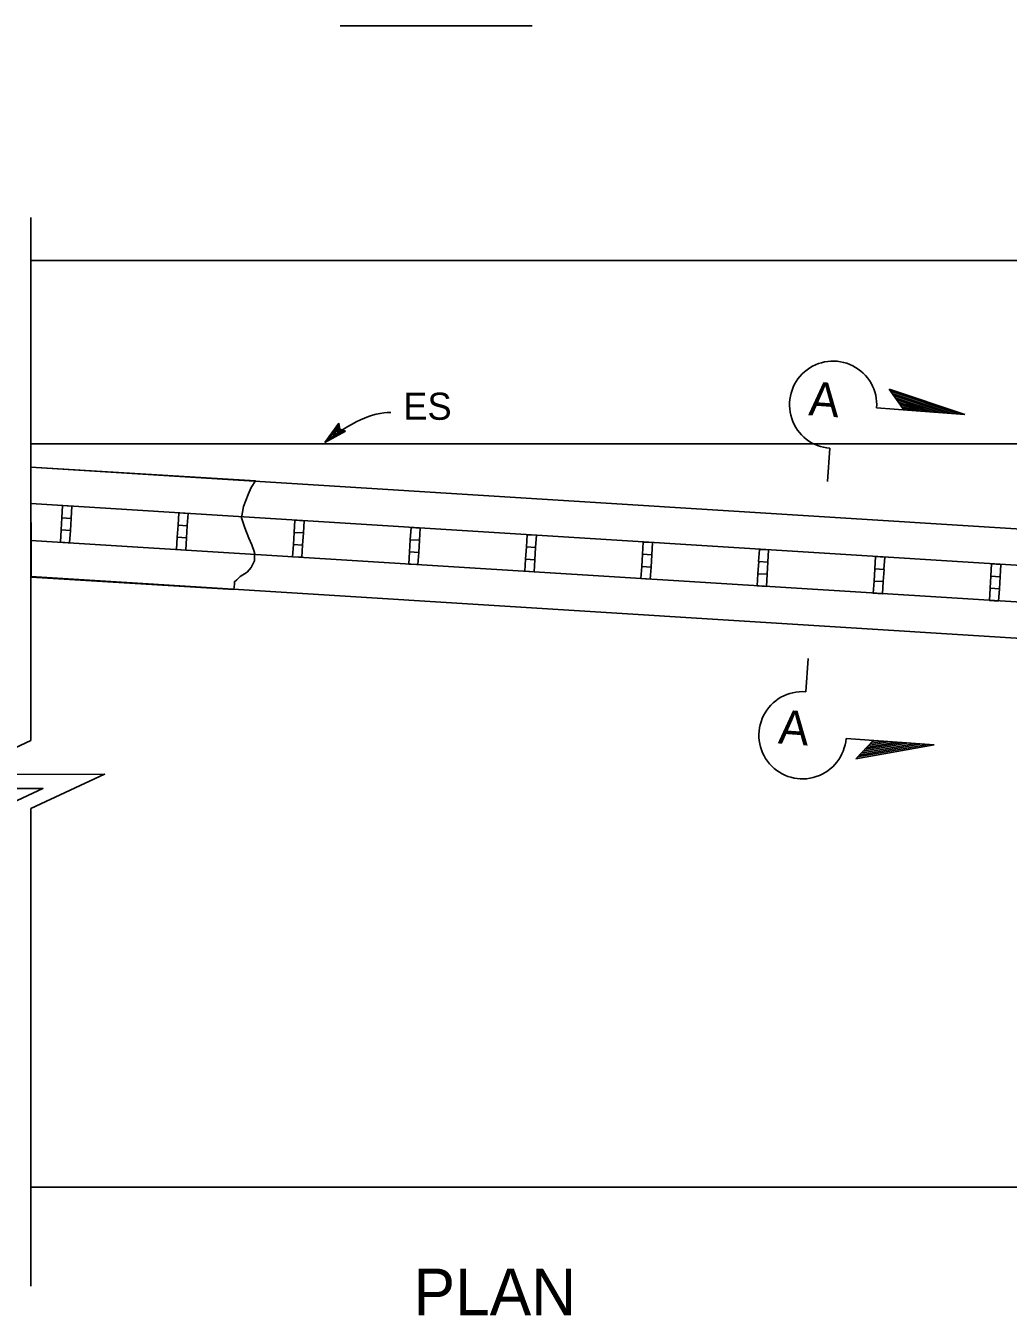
# Model space of a CAD drawing. Extents: x -893 to 867, y -474 to 712.
# Drawn here: x -266.1 to -12.8, y 37.5 to 369.9 of the extents above; entities that cross this region are included whole.
import ezdxf

# ---------------------------------------------------------------- set-up
doc = ezdxf.new("R2010")
doc.units = 0
for name, color, linetype in [('11 Undefined', 7, 'Continuous'), ('pp_PRESENTATION', 7, 'Continuous'), ('rd_ES', 7, 'Continuous'), ('rd_ETW', 7, 'Continuous'), ('tcd_RAILING', 7, 'Continuous'), ('tcd_RAILING-anno', 7, 'Continuous')]:
    doc.layers.add(name, color=color, linetype=linetype)

msp = doc.modelspace()

# ---------------------------------------------------------------- linework, layer by layer
at = {"layer": '11 Undefined'}
for points in [[(-264.72, 227.8), (-212.45, 224.63), (-212.32, 225.95), (-212.32, 226.61), (-211.66, 227.14), (-210.87, 227.93), (-209.02, 229.12), (-207.97, 230.31), (-207.17, 232.03), (-207.17, 234.14), (-207.83, 236.12), (-208.63, 237.84), (-209.68, 240.48), (-210.47, 243.12), (-209.95, 246.03), (-208.76, 249.07), (-207.97, 250.92), (-206.91, 252.63), (-264.79, 256.11), (-264.72, 227.8)], [(-256.8, 243.1), (-254.42, 242.95), (-254.62, 239.81), (-257, 239.96), (-256.8, 243.1)], [(-226.86, 241.22), (-224.48, 241.07), (-224.68, 237.93), (-227.06, 238.08), (-226.86, 241.22)]]:
    msp.add_lwpolyline(points, dxfattribs=at)
at = {"layer": 'pp_PRESENTATION'}
for p, q in [((-24.01, 269.77), (-43.48, 276.27)), ((-39.75, 270.91), (-43.48, 276.27)), ((-25.64, 269.88), (-43.09, 275.72)), ((-27.27, 270), (-42.7, 275.16)), ((-28.9, 270.12), (-42.32, 274.61)), ((-30.53, 270.24), (-41.93, 274.05)), ((-32.16, 270.36), (-41.54, 273.5)), ((-33.79, 270.48), (-41.16, 272.94)), ((-46.73, 271.52), (-46.73, 271.52)), ((-46.73, 271.42), (-24.01, 269.77)), ((-35.43, 270.6), (-40.77, 272.38)), ((-37.06, 270.72), (-40.39, 271.83)), ((-38.69, 270.84), (-40, 271.27)), ((-58.77, 261.02), (-59.39, 252.49)), ((-65.02, 198.27), (-64.4, 206.8)), ((-54.62, 186.23), (-31.89, 184.57)), ((-54.62, 186.13), (-54.62, 186.13)), ((-47.63, 185.72), (-52.1, 180.96)), ((-31.89, 184.57), (-52.1, 180.96)), ((-33.52, 184.69), (-51.64, 181.46)), ((-35.15, 184.81), (-51.17, 181.95)), ((-36.78, 184.93), (-50.71, 182.44)), ((-38.41, 185.05), (-50.25, 182.94)), ((-40.05, 185.17), (-49.78, 183.43)), ((-41.68, 185.29), (-49.32, 183.92)), ((-43.31, 185.41), (-48.86, 184.42)), ((-44.94, 185.53), (-48.4, 184.91)), ((-46.57, 185.65), (-47.93, 185.4))]:
    msp.add_line(p, q, dxfattribs=at)
for centre, start, end in [((-57.95, 272.24), 355.8296, 265.8301), ((-65.84, 187.05), 85.829, 355.8295)]:
    msp.add_arc(centre, 11.25, start, end, dxfattribs=at)
at = {"layer": 'rd_ES'}
msp.add_line((-264.79, 262.18), (352.58, 262.18), dxfattribs=at)
at = {"layer": 'rd_ETW'}
for p, q in [((-264.79, 309.43), (352.58, 309.43)), ((-264.79, 70.59), (352.58, 70.59))]:
    msp.add_line(p, q, dxfattribs=at)
at = {"layer": 'tcd_RAILING'}
for p, q in [((-264.79, 320.48), (-264.79, 185.65)), ((299.46, 220.91), (-264.79, 256.11)), ((101.87, 223.88), (-264.79, 246.75)), ((-256.81, 243.1), (-256.61, 246.25)), ((-254.23, 246.1), (-256.61, 246.25)), ((-254.43, 242.96), (-254.23, 246.1)), ((-226.87, 241.22), (-226.67, 244.37)), ((-224.29, 244.22), (-226.67, 244.37)), ((-224.49, 241.08), (-224.29, 244.22)), ((-257.19, 236.82), (-257, 239.96)), ((-254.81, 236.67), (-254.62, 239.81)), ((-197.12, 236.2), (-196.92, 239.34)), ((-196.92, 239.34), (-196.73, 242.49)), ((-194.54, 239.19), (-196.92, 239.34)), ((-194.35, 242.34), (-196.73, 242.49)), ((-194.54, 239.2), (-194.35, 242.34)), ((-166.98, 237.46), (-166.79, 240.61)), ((-164.41, 240.46), (-166.79, 240.61)), ((-164.6, 237.32), (-164.41, 240.46)), ((101.3, 214.45), (-264.79, 237.29)), ((-257.19, 236.82), (-254.81, 236.67)), ((-227.25, 234.94), (-227.06, 238.08)), ((-224.87, 234.79), (-224.68, 237.93)), ((-197.31, 233.06), (-197.12, 236.2)), ((-194.73, 236.05), (-197.12, 236.2)), ((-194.93, 232.91), (-194.73, 236.05)), ((-194.73, 236.05), (-194.54, 239.19)), ((-167.17, 234.32), (-166.98, 237.46)), ((-164.6, 237.31), (-166.98, 237.46)), ((-164.79, 234.17), (-164.6, 237.31)), ((-137.04, 235.58), (-136.85, 238.73)), ((-134.47, 238.58), (-136.85, 238.73)), ((-134.66, 235.44), (-134.47, 238.58)), ((-107.1, 233.7), (-106.91, 236.85)), ((-104.53, 236.7), (-106.91, 236.85)), ((-104.72, 233.55), (-104.53, 236.7)), ((-227.25, 234.94), (-224.87, 234.79)), ((-197.31, 233.06), (-194.93, 232.91)), ((-167.37, 231.18), (-167.17, 234.32)), ((-164.79, 234.17), (-167.17, 234.32)), ((-164.99, 231.03), (-164.79, 234.17)), ((-137.23, 232.44), (-137.04, 235.58)), ((-134.66, 235.43), (-137.04, 235.58)), ((-134.85, 232.29), (-134.66, 235.43)), ((-107.29, 230.56), (-107.1, 233.7)), ((-104.72, 233.55), (-107.1, 233.7)), ((-104.91, 230.41), (-104.72, 233.55)), ((-77.16, 231.82), (-76.96, 234.97)), ((-74.58, 234.82), (-76.96, 234.97)), ((-74.78, 231.67), (-74.58, 234.82)), ((-47.22, 229.94), (-47.02, 233.09)), ((-44.64, 232.94), (-47.02, 233.09)), ((-44.84, 229.79), (-44.64, 232.94)), ((-167.37, 231.18), (-164.99, 231.03)), ((-137.43, 229.3), (-137.23, 232.44)), ((-134.85, 232.29), (-137.23, 232.44)), ((-135.05, 229.15), (-134.85, 232.29)), ((-107.49, 227.42), (-107.29, 230.56)), ((-104.91, 230.41), (-107.29, 230.56)), ((-105.11, 227.27), (-104.91, 230.41)), ((-77.35, 228.68), (-77.15, 231.82)), ((-74.77, 231.67), (-77.15, 231.82)), ((-74.97, 228.53), (-74.77, 231.67)), ((-47.41, 226.8), (-47.21, 229.94)), ((-44.83, 229.79), (-47.21, 229.94)), ((-45.03, 226.65), (-44.83, 229.79)), ((-17.28, 228.06), (-17.08, 231.21)), ((-14.7, 231.06), (-17.08, 231.21)), ((-14.9, 227.91), (-14.7, 231.06)), ((297.74, 192.84), (-264.79, 227.93)), ((-137.43, 229.3), (-135.05, 229.15)), ((-107.49, 227.42), (-105.11, 227.27)), ((-77.55, 225.54), (-77.35, 228.68)), ((-74.97, 228.53), (-77.35, 228.68)), ((-75.17, 225.39), (-74.97, 228.53)), ((-47.61, 223.66), (-47.41, 226.8)), ((-45.03, 226.65), (-47.41, 226.8)), ((-45.23, 223.51), (-45.03, 226.65)), ((-17.47, 224.92), (-17.27, 228.06)), ((-14.89, 227.91), (-17.27, 228.06)), ((-15.09, 224.77), (-14.89, 227.91)), ((-77.55, 225.54), (-75.17, 225.39)), ((-47.61, 223.66), (-45.23, 223.51)), ((-17.67, 221.78), (-17.47, 224.92)), ((-15.09, 224.77), (-17.47, 224.92)), ((-15.29, 221.63), (-15.09, 224.77)), ((-17.67, 221.78), (-15.29, 221.63)), ((-264.79, 168.14), (-264.79, 45.02))]:
    msp.add_line(p, q, dxfattribs=at)
for points in [[(-256.8, 243.1), (-254.42, 242.95), (-254.62, 239.81), (-257, 239.96)], [(-226.86, 241.22), (-224.48, 241.07), (-224.68, 237.93), (-227.06, 238.08)]]:
    msp.add_lwpolyline(points, close=True, dxfattribs=at)
for points in [[(-276.31, 166.54), (-261.69, 173.34), (-299.43, 173.29), (-276.31, 184.05)], [(-264.79, 168.14), (-245.81, 176.97), (-283.54, 176.92), (-264.79, 185.65)]]:
    msp.add_lwpolyline(points, dxfattribs=at)
at = {"layer": 'tcd_RAILING-anno'}
for p, q in [((-185.08, 369.93), (-135.59, 369.93)), ((-189.05, 262.5), (-185.42, 267.46)), ((-188.01, 263.42), (-185.36, 267.04)), ((-186.98, 264.32), (-185.26, 266.66)), ((-185.94, 265.24), (-185.2, 266.23)), ((-185.42, 267.46), (-185.42, 267.46)), ((-185.42, 267.46), (-185.15, 265.93)), ((-185.15, 265.93), (-183.66, 265.45)), ((-183.66, 265.45), (-189.05, 262.5)), ((-184.06, 265.58), (-188.02, 263.41)), ((-184.47, 265.69), (-186.98, 264.32)), ((-184.83, 265.84), (-185.94, 265.24)), ((-183.66, 265.45), (-183.66, 265.45)), ((-189.05, 262.5), (-189.05, 262.5))]:
    msp.add_line(p, q, dxfattribs=at)
msp.add_ellipse((-184.58, 249.31), major_axis=(-17.71, -19.15), ratio=0.481092, start_param=3.5531, end_param=4.434203, dxfattribs=at)

# ---------------------------------------------------------------- texts
at = {"layer": 'pp_PRESENTATION'}
for p in [(-64.43, 269.56), (-72.27, 184.95)]:
    msp.add_text('A', height=8.75, rotation=355.8296, dxfattribs=at).set_placement(p)
at = {"layer": 'tcd_RAILING-anno'}
for s, height, p in [('ES', 7, (-168.8, 268.36)), ('PLAN', 12, (-166.13, 37.54))]:
    msp.add_text(s, height=height, dxfattribs=at).set_placement(p)

doc.saveas('drawing.dxf')
